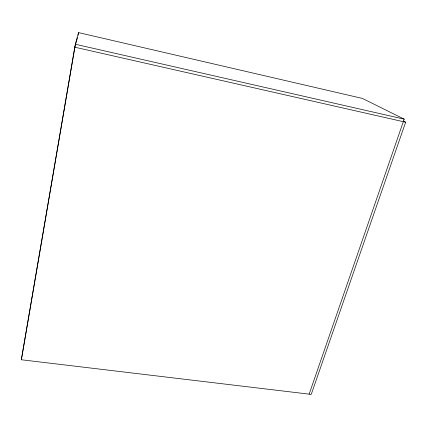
<?xml version="1.0" encoding="UTF-8"?>
<svg xmlns="http://www.w3.org/2000/svg" width="427" height="427" viewBox="0 0 427 427"><rect width="100%" height="100%" fill="white"/><g stroke="black" fill="none" stroke-linecap="round" stroke-linejoin="round"><path stroke-width="0.64" d="M403.291 121.022L405.65 122.207L311.24 394.393L21.35 359.758L75.323 44.248L78.557 32.607L362.448 98.44L404.193 119.144L309.153 394.148M74.933 46.789L21.35 359.758M78.125 35.137L78.557 32.607M75.339 45.299L74.816 47.205L405.65 122.207M75.686 44.029L77.426 37.677M75.323 44.248L404.193 119.144"/></g></svg>
